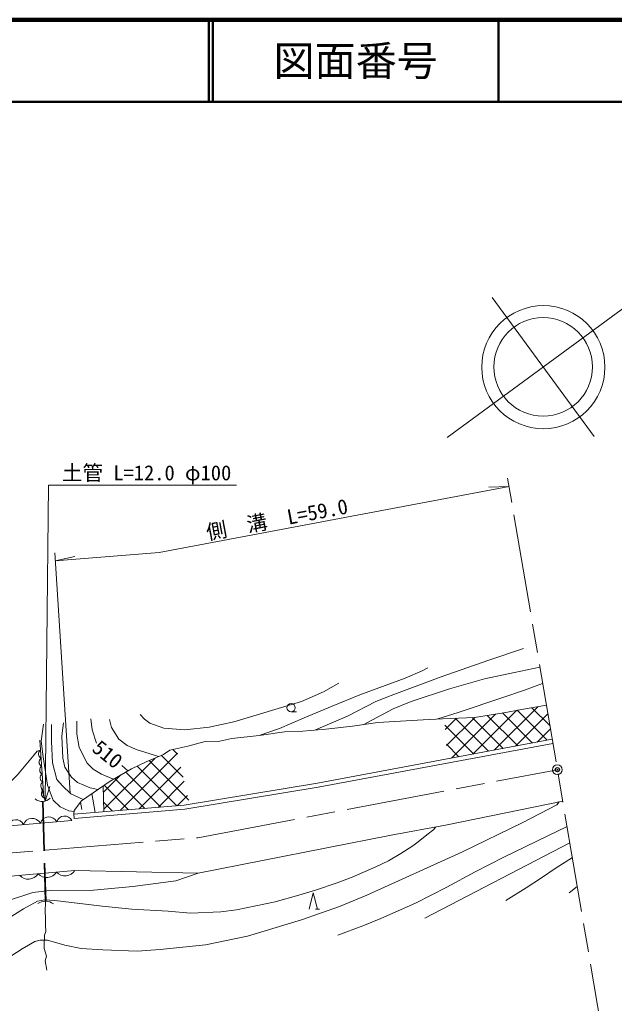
# Model space of a CAD drawing. Units: millimetres, scale not verified. Extents: x 40000 to 680000, y 20000 to 380000.
# Drawn here: x 485728 to 558100, y 260212 to 380000 of the extents above; entities that cross this region are included whole.
import ezdxf
from ezdxf.enums import TextEntityAlignment as Align

# ---------------------------------------------------------------- set-up
doc = ezdxf.new("R2010")
doc.units = ezdxf.units.MM
doc.header["$LTSCALE"] = 1000
doc.header["$PDMODE"] = 32
doc.header["$PDSIZE"] = 500
doc.linetypes.add('CHAIN', pattern=[18.5, 12, -1.5, 3.5, -1.5])
doc.linetypes.add('DASHED', pattern=[7.5, 6, -1.5])
for name, color, linetype, lineweight in [('M-BGD', 7, 'Continuous', 13), ('M-BMK', 2, 'CHAIN', 13), ('M-BMK-SRVR', 3, 'Continuous', 13), ('M-STR-HTXT', 7, 'Continuous', 13), ('M-TTL', 2, 'Continuous', 140), ('M-TTL-LINE', 7, 'Continuous', 50)]:
    doc.layers.add(name, color=color, linetype=linetype, lineweight=lineweight)
doc.layers.add('M-OTRS', color=6, linetype='Continuous')
doc.layers.add('M-TTL-TXT', color=7, linetype='Continuous')
doc.styles.add('ＭＳ ゴシック', font='')
doc.styles.get('ＭＳ ゴシック').set_extended_font_data('MS Gothic')

msp = doc.modelspace()

# ---------------------------------------------------------------- linework, layer by layer
at = {"layer": 'M-BGD'}
for p, q in [((540875, 290559), (546205, 295889)), ((543483, 291046), (548775, 296337)), ((549918, 292247), (546264, 295900)), ((550254, 294032), (548069, 296217)), ((518762, 295716), (519429, 295716)), ((537520, 293569), (538896, 294944)), ((537675, 291601), (541111, 295038)), ((538267, 290072), (543632, 295437)), ((542767, 290912), (538741, 294938)), ((544555, 291246), (540781, 295019)), ((546342, 291579), (542641, 295280)), ((548130, 291913), (544472, 295570)), ((546091, 291532), (550011, 295453)), ((540979, 290578), (537481, 294077)), ((548699, 292019), (550320, 293641)), ((488669, 285230), (488162, 292249)), ((504954, 290542), (504385, 291110)), ((539192, 290245), (537661, 291775)), ((495970, 283838), (502213, 290081)), ((497947, 283694), (504923, 290669)), ((505627, 287747), (502975, 290398)), ((498146, 289156), (498909, 288538)), ((504868, 284263), (500023, 289108)), ((500258, 283884), (505335, 288960)), ((506301, 284952), (501477, 289775)), ((495899, 285889), (498051, 288040)), ((500948, 283941), (497290, 287599)), ((502908, 284102), (498632, 288378)), ((495872, 286683), (495980, 283532)), ((498988, 283779), (495998, 286769)), ((502570, 284074), (505747, 287251)), ((494513, 285748), (494899, 283443)), ((504881, 284264), (506159, 285541)), ((493130, 284725), (493278, 283822)), ((497028, 283618), (495940, 284706)), ((475994, 281136), (492087, 282463)), ((535044, 270567), (552690, 279747)), ((552613, 273687), (553594, 274445)), ((521711, 271674), (522211, 271674))]:
    msp.add_line(p, q, dxfattribs=at)
at = {"layer": 'M-BGD', "linetype": 'DASHED'}
for p, q in [((488487, 284790), (488843, 272636)), ((488587, 284795), (488943, 272639))]:
    msp.add_line(p, q, dxfattribs=at)
at = {"layer": 'M-BGD'}
for points in [[(521724, 293504), (525608, 295165), (529062, 296969), (530941, 297711), (536921, 299947), (542829, 301995), (547049, 303414)], [(514892, 292831), (517333, 293675), (520360, 294967), (523746, 296406), (527124, 297799), (532640, 299814), (534707, 300694), (535422, 301074)], [(527532, 294139), (528574, 294707), (531195, 296073), (533389, 296971), (538037, 298513), (542316, 299727), (545936, 300489), (549043, 301133)], [(500385, 295404), (500932, 294815), (501560, 294335), (503264, 293741), (505842, 293538), (508808, 293854), (511797, 294487), (520024, 296985), (522706, 298130), (524587, 299191)], [(536602, 294841), (539077, 295638), (544546, 297456), (547188, 298362), (549376, 299178)], [(492334, 283232), (492341, 283691), (493244, 284874), (496741, 287280), (499325, 288779), (501129, 289630), (503250, 290512), (504021, 291023), (506202, 291548), (508312, 292103), (510089, 292141), (511567, 292463), (514892, 292831), (517977, 293286), (520202, 293374), (522987, 293611), (526223, 293945), (529335, 294405), (534831, 294737), (537202, 294877), (541065, 295030), (544646, 295598), (546799, 296001), (549830, 296517)], [(494369, 294848), (494548, 293522), (495062, 291889)], [(496653, 294792), (496897, 293810), (497782, 292383), (498798, 291628), (500040, 291073), (501489, 290625), (502635, 290257)], [(488621, 294190), (488326, 292155), (488575, 290222), (489115, 286791), (489787, 284967), (490664, 284157), (491696, 283638), (492339, 283559)], [(489581, 294153), (489581, 292111), (489741, 289498), (490263, 287478), (490951, 286683), (491972, 285739), (493456, 285020)], [(491051, 294370), (490861, 292782), (490984, 290083), (491232, 288960), (492047, 287743), (492774, 287085), (494316, 286455), (495259, 286261)], [(492669, 294572), (492668, 292976), (492950, 291386), (493953, 289458), (494652, 288708), (495689, 288117), (497144, 287515)], [(550538, 292363), (521970, 287031), (505765, 284337), (492334, 283232), (492375, 282734), (505826, 283840), (522057, 286538), (550623, 291870)], [(475919, 281507), (477849, 282362), (480106, 283501), (481789, 284640), (483492, 286008), (485461, 288049), (486293, 288993), (487502, 290469), (487869, 290925), (488250, 291032)], [(455862, 261281), (463564, 264065), (477393, 269728), (483993, 272620), (487339, 273704), (489373, 273955), (494726, 274008), (499515, 274424), (504747, 275148), (507443, 276069), (530940, 280677), (537543, 281913), (551823, 284833)], [(480216, 263129), (486045, 266837), (487583, 267751), (488207, 267901), (489114, 267902), (491237, 267305), (493217, 266890), (495840, 266735), (500025, 266567), (502831, 266775), (508336, 267322), (513467, 268375), (520017, 270389), (524670, 271994), (527995, 273383), (539623, 278669), (546947, 282234), (551087, 284399), (551386, 284744)], [(484320, 270531), (486199, 271733), (487904, 272655), (488773, 272797), (489992, 272720), (495754, 272061), (499381, 271697), (503810, 271418), (506502, 271190), (510191, 271372), (512119, 271605), (516833, 272557), (519686, 273370), (521711, 273997), (524369, 274872), (526189, 275562), (529068, 276848), (530616, 277585), (532109, 278454), (533562, 279385), (534219, 279869), (535283, 280717), (536130, 281394), (536317, 281683)], [(524460, 268494), (527472, 269629), (529675, 270549), (533894, 272398), (537709, 274370), (541145, 276235), (544651, 278031), (549922, 280554), (552347, 281760)], [(544904, 272748), (547378, 274261), (549250, 275485), (550916, 276617), (552993, 277971)], [(398369, 270057), (405470, 270539), (410527, 270683), (419696, 271163), (425866, 271259), (430993, 271189), (450149, 270936), (453861, 270781), (458924, 270854), (462044, 271251), (467414, 272433), (469959, 273191), (473135, 274095), (476762, 274997), (492452, 276388), (507443, 276069)], [(520961, 271674), (521461, 273674), (521961, 271674)], [(488877, 272638), (488815, 271275), (488878, 270725), (488857, 269723), (488909, 268975), (488734, 268531), (488720, 267214), (488720, 266883), (488991, 265950), (488825, 265384), (489034, 264251)]]:
    msp.add_lwpolyline(points, dxfattribs=at)
msp.add_circle((518762, 296216), 500, dxfattribs=at)
for centre, radius, start, end in [((488594, 290571), 575, 126.71, 241.56021), ((488664, 289604), 575, 126.71, 241.56021), ((488734, 288637), 575, 126.71, 241.56021), ((488803, 287670), 575, 126.71, 241.56021), ((488873, 286703), 575, 126.71, 241.56021), ((488479, 286108), 1318, 228.4313, 316.64668), ((488943, 285736), 575, 126.71, 241.56021), ((487255, 281617), 1127, 28.06336, 161.36743), ((489278, 281846), 1072, 25.74154, 163.68925), ((491195, 282031), 992, 25.86435, 163.56642), ((485285, 281596), 980, 22.84478, 166.586), ((486773, 276748), 1416, 222.47498, 327.65066), ((489014, 276947), 1416, 222.47498, 327.65066), ((491255, 277145), 1416, 222.47498, 327.65066), ((488877, 270980), 1658, 54.66499, 124.21225)]:
    msp.add_arc(centre, radius, start, end, dxfattribs=at)
at = {"layer": 'M-BMK'}
msp.add_line((557223, 253167), (545116, 324154), dxfattribs=at)
msp.add_lwpolyline([(322858, 265379), (507400, 280384), (551170, 288661)], dxfattribs=at)
at = {"layer": 'M-BMK-SRVR'}
for p, q in [((537749, 329136), (564375, 348682)), ((543225, 346181), (555651, 329253))]:
    msp.add_line(p, q, dxfattribs=at)
for centre, radius in [((549463, 337683), 7500), ((549438, 337717), 6000), ((551170, 288661), 600)]:
    msp.add_circle(centre, radius, dxfattribs=at)
at = {"layer": 'M-OTRS'}
msp.add_point((551170, 288661), dxfattribs=at)
msp.add_point((551170, 288661), dxfattribs=at)
at = {"layer": 'M-STR-HTXT'}
for p, q in [((488842, 284841), (489224, 323301)), ((489224, 323301), (512122, 323301)), ((545285, 323168), (542832, 323052)), ((491887, 285817), (489991, 315087)), ((490055, 314089), (492451, 314627)), ((488842, 284841), (488320, 286647)), ((488842, 284841), (489400, 286636))]:
    msp.add_line(p, q, dxfattribs=at)
msp.add_lwpolyline([(490055, 314089), (502718, 315119), (545285, 323168)], dxfattribs=at)
at = {"layer": 'M-TTL'}
msp.add_line((680000, 380000), (40000, 380000), dxfattribs=at)
at = {"layer": 'M-TTL-LINE'}
for p, q in [((508747, 380000), (508747, 370000)), ((509247, 380000), (509247, 370000)), ((543997, 380000), (543997, 370000)), ((40000, 370000), (680000, 370000))]:
    msp.add_line(p, q, dxfattribs=at)

# ---------------------------------------------------------------- texts
at = {"layer": 'M-BGD', "style": 'ＭＳ ゴシック'}
msp.add_text('510', height=1833, rotation=320.992, dxfattribs=at).set_placement((496431, 290545), align=Align.MIDDLE_CENTER)
at = {"layer": 'M-STR-HTXT', "style": 'ＭＳ ゴシック'}
msp.add_text('土管 L=12.0 φ100', height=1833, dxfattribs=at).set_placement((490872, 323351), align=Align.BOTTOM_LEFT)
msp.add_text('側\u3000溝\u3000L=59.0', height=1833, rotation=10.708, dxfattribs=at).set_placement((517321, 317722), align=Align.BOTTOM_CENTER)
at = {"layer": 'M-TTL-TXT', "style": 'ＭＳ ゴシック'}
msp.add_text('図面番号', height=3666, dxfattribs=at).set_placement((526622, 375000), align=Align.MIDDLE_CENTER)

doc.saveas('drawing.dxf')
